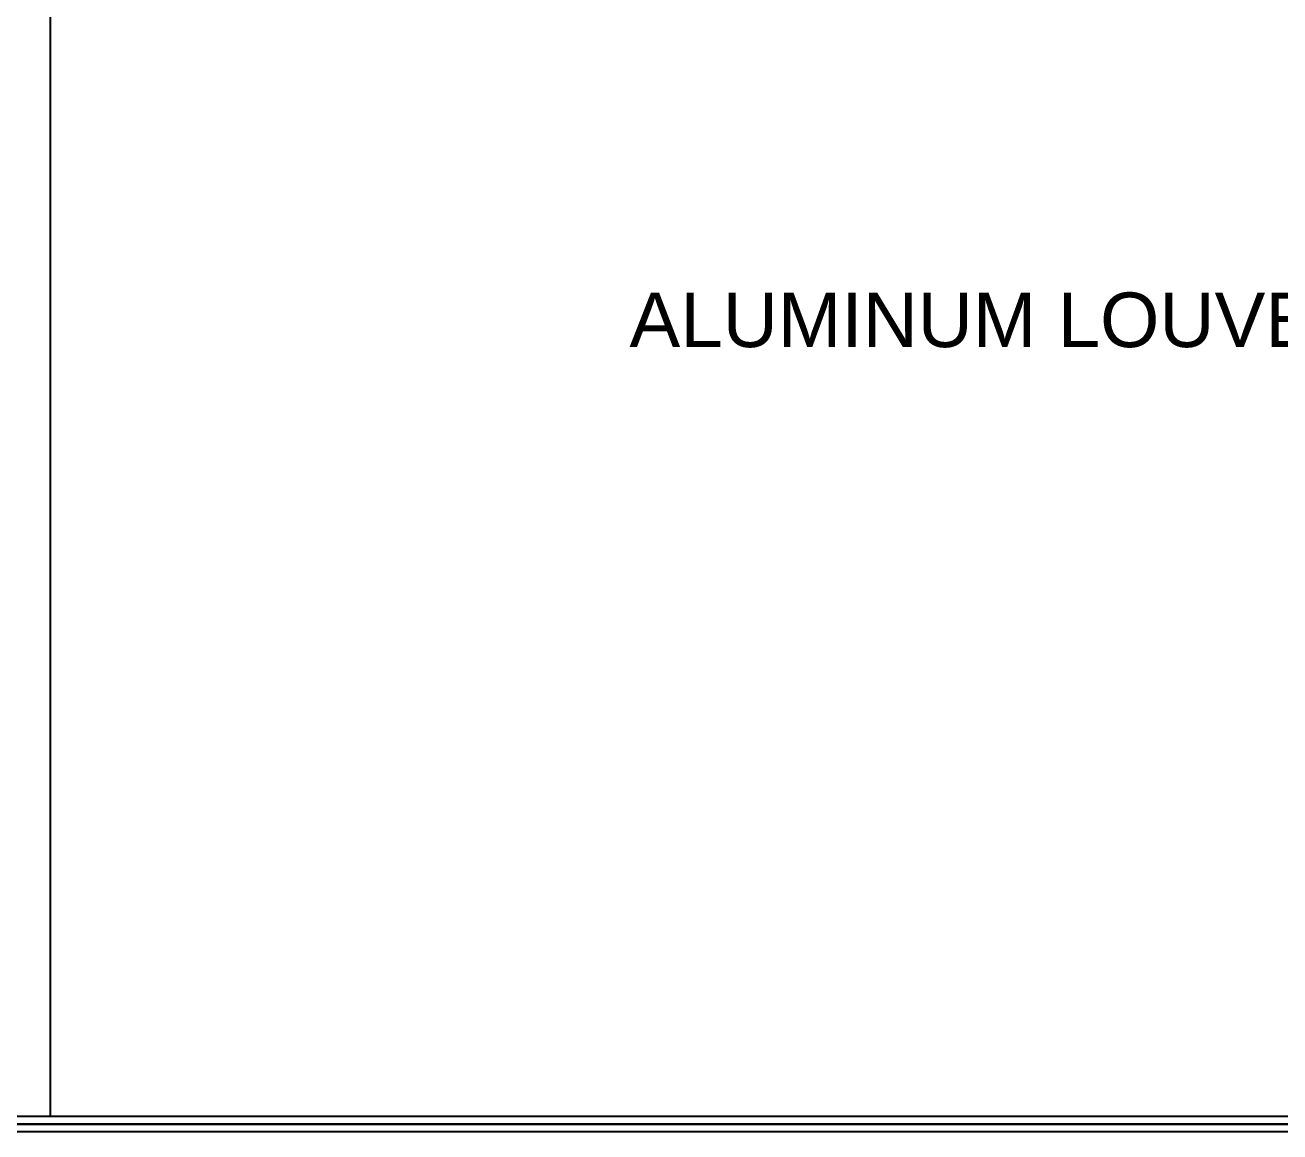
# Model space of a CAD drawing. Header units: centimetres. Extents: x -10126 to 3518, y -12053 to -9298.
# Drawn here: x 1502 to 2364, y -12053 to -11293 of the extents above; entities that cross this region are included whole.
import ezdxf

# ---------------------------------------------------------------- set-up
doc = ezdxf.new("R2010")
doc.units = ezdxf.units.CM
doc.header["$LTSCALE"] = 100
doc.header["$MEASUREMENT"] = 0
for name, color, linetype in [('HANDRAIL', 161, 'Continuous'), ('SCHEDULE LINES-01', 2, 'Continuous'), ('SCHEDULE LINES-02', 8, 'Continuous'), ('TEXT', 3, 'Continuous'), ('WALL', 7, 'Continuous'), ('WINDOW', 1, 'Continuous')]:
    doc.layers.add(name, color=color, linetype=linetype)
doc.styles.add('ART', font='arial.ttf')

# ---------------------------------------------------------------- blocks, each defined once
blk = doc.blocks.new('1W1W1W')
at = {"layer": 'SCHEDULE LINES-01'}
for points in [[(-40875.43, 982.11, 0), (-40875.43, 3737.26, 0), (-36879.5, 3737.26, 0), (-36879.5, 982.11, 0)], [(-40875.43, 982.11, 0), (-40875.43, 3737.26, 0), (-36879.5, 3737.26, 0), (-36879.5, 982.11, 0)], [(-40875.43, 982.11, 0), (-40875.43, 3737.26, 0), (-36879.5, 3737.26, 0), (-36879.5, 982.11, 0)], [(-40864.77, 992.76, 0), (-40864.77, 3534.85, 0), (-36890.16, 3534.85, 0), (-36890.16, 992.76, 0)], [(-40864.77, 992.76, 0), (-40864.77, 3534.85, 0), (-36890.16, 3534.85, 0), (-36890.16, 992.76, 0)], [(-40864.77, 992.76, 0), (-40864.77, 3534.85, 0), (-36890.16, 3534.85, 0), (-36890.16, 992.76, 0)]]:
    blk.add_polyline3d(points, close=True, dxfattribs=at)
at = {"layer": 'SCHEDULE LINES-02', "elevation": 0}
blk.add_lwpolyline([(-40870.1, 3731.93), (-36884.83, 3731.93), (-36884.83, 3540.18), (-36884.83, 987.43), (-40870.1, 987.43), (-40870.1, 3540.18), (-40870.1, 3731.93), (-36884.83, 3731.93), (-36884.83, 3540.18), (-36884.83, 987.43), (-40870.1, 987.43), (-40870.1, 3540.18), (-40870.1, 987.43), (-36884.83, 987.43), (-36884.83, 3540.18), (-36884.83, 3731.93)], close=True, dxfattribs=at)
blk = doc.blocks.new('A$C036B1D05')
at = {"layer": 'WINDOW', "color": 8}
blk.add_line((1939.25, 435.25, 0), (1939.25, -2106.84, 0), dxfattribs=at)
at = {"layer": 'WALL', "color": 6, "style": 'ART'}
blk.add_text('ALUMINUM LOUVER DOORS TYPICAL DETAILS', height=37.5, dxfattribs=at).set_placement((2336.83, -1578.75, 0))

msp = doc.modelspace()

# ---------------------------------------------------------------- block references
at = {"layer": 'HANDRAIL'}
msp.add_blockref('1W1W1W', (40397.12, -13034.8), dxfattribs=at)
at = {"layer": 'TEXT'}
msp.add_blockref('A$C036B1D05', (-419.6, -9935.2, 0), dxfattribs=at)

doc.saveas('drawing.dxf')
